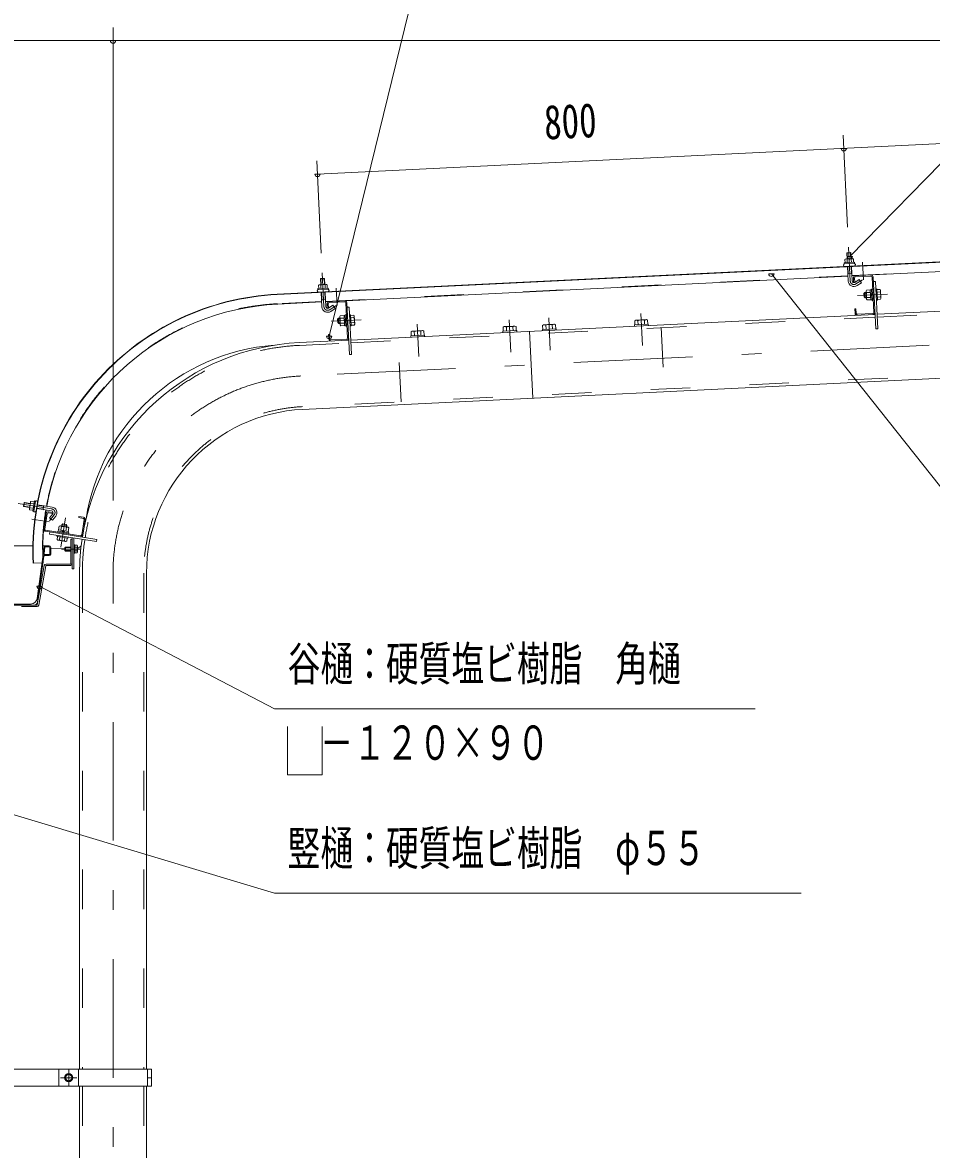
# Model space of a CAD drawing. Units: millimetres, scale not verified. Extents: x -35377 to 35393, y -16800 to 16800.
# Drawn here: x 22498 to 28018, y 6356 to 13201 of the extents above; entities that cross this region are included whole.
import ezdxf
from ezdxf.enums import TextEntityAlignment as Align

# ---------------------------------------------------------------- set-up
doc = ezdxf.new("R2010")
doc.units = ezdxf.units.MM
doc.header["$LTSCALE"] = 60
doc.linetypes.add('USER2', pattern=[10, 4, -6])
doc.linetypes.add('USER3', pattern=[24, 12, -5, 2, -5])
for name, color, linetype, lineweight in [('0-6_2-02BOLD', 7, 'Continuous', 18), ('0-7_2-12HIDDEN', 3, 'USER2', 18), ('0-8_2-22CENTER', 3, 'USER3', 18), ('0-9_2-42THIN', 4, 'Continuous', 18), ('0-A_2-52DIM', 3, 'Continuous', 18)]:
    doc.layers.add(name, color=color, linetype=linetype, lineweight=lineweight)
doc.styles.add('ＭＳ ゴシック', font='')
doc.styles.get('ＭＳ ゴシック').set_extended_font_data('MS Gothic')

msp = doc.modelspace()

# ---------------------------------------------------------------- linework, layer by layer
at = {"layer": '0-6_2-02BOLD'}
for p, q in [((24044.31, 11549.19), (32086.67, 11942.53)), ((27534.93, 11661.85), (30707.13, 11816.99)), ((27504.95, 11763.39), (27505.95, 11742.93)), ((27508.13, 11718.61), (27512.44, 11630.46)), ((27531.89, 11744.19), (27530.9, 11764.66)), ((27536.4, 11631.63), (27532.09, 11719.78)), ((24331.9, 11645.51), (24307.93, 11644.34)), ((24338.75, 11505.53), (27510.96, 11660.68)), ((27510.23, 11675.51), (27534.21, 11676.7)), ((27650.3, 11661.08), (27556.03, 11656.47)), ((27657.01, 11655), (27667.48, 11440.86)), ((24308.76, 11607.07), (24309.77, 11586.61)), ((24335.71, 11587.88), (24334.71, 11608.34)), ((27646.33, 11578.39), (27654.32, 11578.78)), ((27654.19, 11581.58), (27660.58, 11581.89)), ((27677.52, 11628.76), (27664.73, 11628.14)), ((27677.52, 11628.76), (27691.58, 11341.11)), ((30870.68, 11584.71), (27687.29, 11429.01)), ((24314.78, 11504.35), (24047.15, 11491.27)), ((24311.94, 11562.29), (24316.26, 11474.14)), ((24314.06, 11519.2), (24338.02, 11520.38)), ((24340.23, 11475.31), (24335.92, 11563.46)), ((24454.12, 11504.76), (24359.84, 11500.15)), ((27614.68, 11529.58), (27622.67, 11529.98)), ((27647.12, 11562.22), (27623.93, 11561.09)), ((27625.4, 11531.1), (27648.59, 11532.23)), ((27649.32, 11517.24), (27626.14, 11516.1)), ((27647.47, 11555.22), (27655.85, 11547.62)), ((27656.24, 11539.63), (27647.85, 11547.23)), ((27706.26, 11565.11), (27687.08, 11564.18)), ((27688.55, 11534.19), (27707.73, 11535.13)), ((24369.4, 11446.83), (24395.62, 11463.73)), ((24471.31, 11284.54), (24460.83, 11498.69)), ((27661.4, 11434.15), (27567.12, 11429.54)), ((24426.49, 11373.66), (24418.5, 11373.27)), ((24426.94, 11364.47), (24424.48, 11414.81)), ((24450.94, 11405.9), (24427.76, 11404.77)), ((24452.4, 11375.92), (24429.22, 11374.79)), ((24458.15, 11422.46), (24450.15, 11422.07)), ((24451.29, 11398.9), (24459.67, 11391.3)), ((24451.68, 11390.91), (24460.06, 11383.31)), ((24490.89, 11407.86), (24510.08, 11408.8)), ((27674.5, 11428.38), (24491.11, 11272.69)), ((24511.54, 11378.81), (24492.36, 11377.87)), ((24512.3, 11363.82), (24493.1, 11362.87)), ((25714.89, 11364.98), (25716.08, 11340.63)), ((25734.49, 11365.94), (25735.69, 11341.59)), ((26236.2, 11366.06), (26235, 11390.42)), ((26274.22, 11392.34), (26275.41, 11367.98)), ((26293.83, 11393.3), (26295.02, 11368.94)), ((26297.76, 11369.07), (26298.15, 11361.08)), ((24461.33, 11357.34), (24467.72, 11357.64)), ((24493.3, 11358.9), (24486.9, 11358.58)), ((24877.82, 11299.63), (24876.63, 11323.98)), ((24915.84, 11325.9), (24917.04, 11301.55)), ((24935.45, 11326.86), (24936.65, 11302.51)), ((24939.38, 11302.64), (24939.77, 11294.65)), ((25435.97, 11351.34), (25437.16, 11326.99)), ((25476.37, 11328.9), (25475.18, 11353.26)), ((25577.01, 11325.8), (25596.86, 10919.88)), ((25676.87, 11338.71), (25675.68, 11363.06)), ((25738.42, 11341.72), (25738.81, 11333.73)), ((24478.32, 11272.07), (24178.68, 11257.4)), ((24370.94, 11273.23), (24465.22, 11277.84)), ((24198.54, 10851.5), (30742.79, 11171.56)), ((22505.86, 10261.29), (22509.61, 10285)), ((22546.57, 10280.14), (22566.8, 10276.93)), ((22587.71, 10272.62), (22677.9, 10258.34)), ((22562.74, 10251.28), (22542.5, 10254.48)), ((22674.15, 10234.64), (22583.59, 10248.98)), ((22625.98, 10266.55), (22622.22, 10242.85)), ((22641.03, 10218.82), (22626.26, 10125.58)), ((22632.58, 10124.58), (22647.35, 10217.82)), ((22681.53, 10218.88), (22654.67, 10223.14)), ((22661.04, 10193.42), (22680.67, 10217.66)), ((22731.21, 10117.07), (22734.84, 10140)), ((22735.54, 10150.8), (22767.15, 10145.79)), ((22764.49, 10135.3), (22760.86, 10112.37)), ((22866.43, 10189.6), (22839.58, 10193.85)), ((22856.99, 10089.04), (22871.75, 10182.28)), ((22878.08, 10181.28), (22863.31, 10088.03)), ((22637.9, 10117.26), (22849.66, 10083.72)), ((22946.22, 10048.99), (22661.76, 10094.04)), ((22661.77, 10094.04), (22663.76, 10106.68)), ((22724.95, 10077.55), (22721.95, 10058.58)), ((22738.13, 10115.97), (22744.78, 10106.81)), ((22752.69, 10105.56), (22746.03, 10114.72)), ((22751.59, 10053.89), (22754.6, 10072.86)), ((22773.36, 10069.88), (22774.36, 10076.21)), ((22790.03, 10063.07), (22790.03, 9914.27)), ((22799.23, 10063.07), (22790.03, 10063.07)), ((22799.23, 9883.07), (22799.23, 10072.27)), ((22133.73, 10023.07), (22560.72, 10023.07)), ((22586.61, 9703.78), (22628.07, 10014.39)), ((22620.73, 10023.07), (22659.23, 10023.07)), ((22634.02, 10013.6), (22628.68, 9973.6)), ((22659.23, 10017.07), (22637.98, 10017.07)), ((22663.23, 10013.07), (22663.23, 9973.07)), ((22669.23, 9973.07), (22669.23, 10013.07)), ((22669.23, 10005.72), (22754.83, 10004.97)), ((22758.83, 10015.07), (22754.83, 10011.07)), ((22790.03, 10015.07), (22758.83, 10015.07)), ((22758.83, 10015.07), (22758.83, 9991.07)), ((22814.83, 10028.07), (22808.43, 10028.07)), ((22828.81, 10026.17), (22814.83, 10026.17)), ((22828.81, 10014.62), (22814.83, 10014.62)), ((22626.81, 9959.6), (22589.55, 9680.43)), ((22659.23, 9963.07), (22630.77, 9963.07)), ((22632.64, 9969.07), (22659.23, 9969.07)), ((22814.83, 9991.52), (22828.81, 9991.52)), ((22563.1, 9916.89), (22623.03, 9919.82)), ((22587.52, 9664.72), (22629.54, 9903.01)), ((22638.6, 9901.42), (22596.58, 9663.13)), ((22788.03, 9912.27), (22640.57, 9912.27)), ((22640.57, 9903.07), (22788.03, 9903.07)), ((22844.02, 9855.89), (22844.02, 6843.89)), ((23250.42, 6843.89), (23250.42, 9855.89)), ((22108.91, 9663.07), (22585.55, 9663.07)), ((22147.5, 9669.07), (22546.96, 9669.07)), ((22585.55, 9653.87), (22491.23, 9653.87)), ((22717.63, 6843.89), (22717.63, 6739.89)), ((22837.62, 6843.89), (22837.62, 6739.89)), ((23256.83, 6739.89), (23256.83, 6843.89)), ((23256.83, 6791.9), (23281.22, 6791.9)), ((22844.02, 6739.89), (22844.02, 1411.89)), ((23250.42, 3443.41), (23250.42, 6739.89))]:
    msp.add_line(p, q, dxfattribs=at)
for points in [[(31870.57, 11873.89), (32089.5, 11884.6), (32086.57, 11944.53), (24044.22, 11551.19)], [(27528.08, 11801.83), (27525.99, 11803.73), (27506.01, 11802.76), (27504.11, 11800.66)], [(27529.81, 11766.62), (27528.08, 11801.83), (27504.11, 11800.66), (27505.83, 11765.45)], [(27492.97, 11742.29), (27491.98, 11762.76), (27495.35, 11764.93), (27540.29, 11767.14), (27543.87, 11765.3), (27544.87, 11744.83)], [(24333.62, 11610.3), (24331.9, 11645.51), (24329.8, 11647.41), (24309.84, 11646.44), (24307.93, 11644.34), (24309.65, 11609.13)], [(27549.93, 11649.76), (27551.27, 11622.6), (27544.87, 11622.28), (27543.55, 11649.45)], [(27552.59, 11623.33), (27578.8, 11640.22), (27591.79, 11620.05), (27565.58, 11603.15)], [(27691.58, 11341.11), (27678.8, 11340.49), (27663.41, 11655.31)], [(24296.79, 11585.97), (24295.8, 11606.44), (24299.17, 11608.61), (24344.12, 11610.82), (24347.69, 11608.97), (24348.7, 11588.51)], [(27626.14, 11516.1), (27623.12, 11520.79), (27620.66, 11571.13), (27623.2, 11576.08), (27646.38, 11577.22)], [(27657.38, 11516.46), (27649.39, 11516.07), (27646.33, 11578.39)], [(27654.19, 11581.58), (27657.51, 11513.66), (27663.9, 11513.97)], [(27683.08, 11514.91), (27689.48, 11515.23), (27686.15, 11583.14), (27679.76, 11582.84)], [(27686.35, 11579.17), (27705.53, 11580.11), (27708.55, 11575.43), (27711.01, 11525.09), (27708.47, 11520.14), (27689.27, 11519.2)], [(27621.11, 11561.94), (27613.13, 11561.55), (27607.41, 11555.27), (27608.4, 11535.29), (27614.68, 11529.58), (27613.13, 11561.55)], [(24353.76, 11493.44), (24355.09, 11466.28), (24348.69, 11465.96), (24347.36, 11493.13)], [(24395.62, 11463.73), (24382.62, 11483.9), (24356.4, 11467.01)], [(24467.22, 11498.99), (24482.62, 11184.17), (24495.41, 11184.8), (24481.34, 11472.45), (24468.55, 11471.82)], [(27560.42, 11435.62), (27559.08, 11462.78), (27552.69, 11462.47), (27554.02, 11435.31)], [(24424.92, 11405.62), (24416.94, 11405.23), (24418.5, 11373.27), (24412.21, 11378.97), (24411.23, 11398.95), (24416.94, 11405.23)], [(24424.48, 11414.81), (24427.02, 11419.76), (24450.21, 11420.9)], [(24426.94, 11364.47), (24429.96, 11359.78), (24453.14, 11360.92)], [(24450.15, 11422.07), (24453.2, 11359.75), (24461.2, 11360.14)], [(24461.33, 11357.34), (24458, 11425.26), (24464.4, 11425.57)], [(24493.3, 11358.9), (24489.98, 11426.83), (24483.58, 11426.51)], [(24490.17, 11422.86), (24509.36, 11423.79), (24512.37, 11419.11), (24514.84, 11368.77), (24512.3, 11363.82)], [(25657.25, 11337.75), (25656.07, 11362.1), (25662.15, 11366.02), (25728.08, 11369.25), (25734.49, 11365.94)], [(26297.76, 11369.07), (26213.85, 11364.97), (26214.24, 11356.98)], [(26216.58, 11365.1), (26215.39, 11389.46), (26221.48, 11393.38), (26287.4, 11396.6), (26293.83, 11393.3)], [(24357.83, 11278.99), (24356.5, 11306.16), (24362.91, 11306.46), (24364.23, 11279.3)], [(24939.38, 11302.64), (24855.48, 11298.54), (24855.87, 11290.55)], [(24858.21, 11298.67), (24857.03, 11323.02), (24863.11, 11326.95), (24929.03, 11330.17), (24935.45, 11326.86)], [(25499.1, 11322), (25498.71, 11329.99), (25414.81, 11325.89), (25415.2, 11317.9)], [(25417.55, 11326.02), (25416.35, 11350.38), (25422.43, 11354.3), (25488.36, 11357.52), (25494.78, 11354.21), (25495.97, 11329.86)], [(25738.42, 11341.72), (25654.52, 11337.62), (25654.91, 11329.63)], [(22540.67, 10255.77), (22505.86, 10261.29), (22504.2, 10263.58), (22507.31, 10283.33), (22509.61, 10285), (22544.43, 10279.49)], [(22568.83, 10289.77), (22548.6, 10292.97), (22546.08, 10289.84), (22539.02, 10245.41), (22540.47, 10241.65), (22560.7, 10238.44)], [(22655.67, 10229.46), (22682.54, 10225.21), (22681.53, 10218.88)], [(22661.04, 10193.42), (22679.7, 10178.31), (22699.33, 10202.56)], [(22839.58, 10193.85), (22840.57, 10200.17), (22867.44, 10195.92)], [(22775.69, 10110.03), (22779.32, 10132.95), (22774.99, 10136.45), (22725.22, 10144.34), (22720.01, 10142.35), (22716.38, 10119.42)], [(22734.3, 10142.9), (22735.54, 10150.8), (22742.42, 10155.79), (22762.17, 10152.65), (22767.15, 10145.79), (22765.9, 10137.9)], [(22946.22, 10048.99), (22948.22, 10061.63), (22636.9, 10110.94)], [(22773.36, 10069.88), (22706.19, 10080.53), (22707.19, 10086.85)], [(22710.12, 10079.91), (22707.12, 10060.93), (22711.44, 10057.42), (22761.22, 10049.54)], [(22777.37, 10095.17), (22778.36, 10101.5), (22711.2, 10112.13), (22710.2, 10105.81)], [(22713.96, 10111.69), (22715.22, 10119.6), (22776.84, 10109.83), (22775.6, 10101.93)], [(22761.22, 10049.54), (22766.42, 10051.54), (22769.43, 10070.51)], [(22808.43, 10070.81), (22808.43, 9883.07), (22799.23, 9883.07)], [(22754.83, 10011.07), (22754.83, 9995.07), (22758.83, 9991.07), (22790.03, 9991.07)], [(22814.83, 10028.07), (22814.83, 9978.07), (22808.43, 9978.07)], [(22814.83, 9979.98), (22828.81, 9979.98), (22830.83, 9983.47), (22830.83, 10022.67), (22828.81, 10026.17)], [(21757.25, 6843.89), (23281.22, 6843.89), (23281.22, 6739.89), (21757.25, 6739.89)]]:
    msp.add_lwpolyline(points, dxfattribs=at)
for points in [[(27550.88, 11745.12), (27551.2, 11738.74), (27487.27, 11735.6), (27486.95, 11741.99)], [(24354.7, 11588.81), (24355.01, 11582.42), (24291.09, 11579.28), (24290.78, 11585.67)], [(22559.77, 10232.5), (22569.78, 10295.71), (22576.11, 10294.71), (22566.08, 10231.5)], [(22758.12, 6780.35), (22778.12, 6768.8), (22798.14, 6780.35), (22798.14, 6803.43), (22778.12, 6814.99), (22758.12, 6803.43)]]:
    msp.add_lwpolyline(points, close=True, dxfattribs=at)
for radius in [25, 19.6]:
    msp.add_circle((22778.12, 6791.9), radius, dxfattribs=at)
for centre, radius, start, end in [((27491.66, 11727.81), 8, 92.79938, 272.79938), ((27498.92, 11753.6), 11.5, 58.41574, 118.41574), ((27519.92, 11723.1), 42.99, 75.21204, 110.38795), ((27537.85, 11755.5), 11.5, 67.18425, 127.18425), ((27547.59, 11730.55), 8, 272.8002, 92.80019), ((27556.33, 11650.08), 12.8, 92.79877, 182.79855), ((27556.33, 11650.08), 6.4, 92.79877, 182.79079), ((27650.62, 11654.69), 12.8, 2.8027, 92.80269), ((27650.62, 11654.69), 6.4, 2.8027, 92.80269), ((24295.47, 11571.49), 8, 92.79938, 272.79938), ((24302.74, 11597.28), 11.5, 58.41574, 118.41574), ((24323.75, 11566.78), 42.99, 75.21204, 110.38795), ((24341.66, 11599.19), 11.5, 67.18425, 127.18425), ((24351.41, 11574.23), 8, 272.8002, 92.80019), ((27546.89, 11632.15), 34.5, 182.79999, 302.79999), ((27546.89, 11632.15), 10.5, 182.79999, 302.79999), ((27697.19, 11572.18), 11.51, 322.07413, 2.80093), ((24120.43, 9993.06), 1560, 92.79997, 182.80008), ((24120.43, 9993.06), 1558, 92.79996, 182.80008), ((24360.15, 11493.76), 12.8, 92.79877, 182.79855), ((24454.43, 11498.37), 12.8, 2.8027, 92.80269), ((24454.43, 11498.37), 6.4, 2.8027, 92.80269), ((27632.27, 11569.01), 11.51, 182.80093, 223.52776), ((27663.67, 11548), 41.84, 161.77553, 203.82634), ((27634.48, 11524.03), 11.51, 142.07411, 182.80093), ((27668, 11548.22), 41.84, 341.77554, 23.82634), ((27699.4, 11527.2), 11.51, 2.80093, 43.52777), ((24120.43, 9993.06), 1500, 92.79996, 169.6111), ((24350.71, 11475.83), 34.5, 182.79999, 302.79999), ((24350.71, 11475.83), 10.5, 182.79999, 302.79999), ((24360.15, 11493.76), 6.4, 92.79877, 182.79079), ((27566.8, 11435.93), 12.8, 182.79791, 272.80046), ((27566.8, 11435.93), 6.4, 182.79079, 272.80046), ((27661.1, 11440.54), 6.4, 272.81155, 2.8027), ((27661.1, 11440.54), 12.8, 272.81155, 2.8027), ((24436.1, 11412.7), 11.51, 182.80093, 223.52776), ((24467.5, 11391.68), 41.84, 161.77553, 203.82634), ((24438.3, 11367.71), 11.51, 142.07411, 182.80093), ((24501.02, 11415.87), 11.51, 322.07413, 2.80093), ((24471.82, 11391.9), 41.84, 341.77554, 23.82634), ((24503.21, 11370.89), 11.51, 2.80093, 43.52777), ((25666.44, 11351.07), 15.14, 52.37167, 92.79999), ((25697.79, 11312.58), 55.12, 71.93568, 113.66429), ((25725.25, 11353.95), 15.13, 92.79999, 133.23114), ((26225.76, 11378.43), 15.14, 52.37167, 92.79999), ((26257.13, 11339.94), 55.12, 71.93568, 113.66429), ((26284.59, 11381.31), 15.13, 92.79999, 133.23114), ((24867.4, 11311.99), 15.14, 52.37167, 92.79999), ((24898.75, 11273.5), 55.12, 71.93568, 113.66429), ((24926.21, 11314.87), 15.13, 92.79999, 133.23114), ((25426.72, 11339.35), 15.14, 52.37167, 92.79999), ((25458.08, 11300.86), 55.12, 71.93568, 113.66429), ((25485.54, 11342.23), 15.13, 92.79999, 133.23114), ((24247.23, 9855.89), 1403.2, 92.80005, 171.00011), ((24120.43, 9993.06), 1252, 94.35126, 171.14919), ((24370.62, 11279.61), 12.8, 182.79791, 272.80046), ((24370.62, 11279.61), 6.4, 182.79079, 272.80046), ((24464.91, 11284.22), 6.4, 272.81155, 2.8027), ((24464.91, 11284.22), 12.8, 272.81155, 2.8027), ((24247.23, 9855.89), 996.8, 92.80005, 180), ((22585.01, 10260.9), 42.99, 153.41284, 188.58876), ((22556.95, 10285.07), 11.5, 145.38803, 205.38803), ((22582.08, 10289.72), 6.69, 351.00305, 171.00304), ((22550.86, 10246.58), 11.5, 136.61952, 196.61952), ((22572.88, 10234.48), 6.26, 171.00337, 351.00337), ((24120.43, 9993.06), 1500, 170.52794, 182.80006), ((22653.67, 10216.82), 12.8, 80.99878, 170.99857), ((22653.67, 10216.82), 6.4, 81.00534, 170.99736), ((22672.51, 10224.26), 10.5, 321.00548, 81.00546), ((22672.51, 10224.26), 34.5, 321.00006, 81.00246), ((22726.06, 10132.56), 11.51, 40.27335, 81.00017), ((22743.55, 10099.07), 41.84, 59.97212, 102.02293), ((22770.55, 10125.52), 11.51, 81.00017, 121.72699), ((22865.43, 10183.28), 6.4, 350.99568, 81.00534), ((22865.43, 10183.28), 12.8, 350.99689, 80.99942), ((22638.9, 10123.58), 12.8, 170.99464, 260.99464), ((22638.9, 10123.58), 6.4, 170.99344, 260.99344), ((22850.66, 10090.03), 12.8, 260.99464, 350.98579), ((22850.66, 10090.03), 6.4, 260.99344, 350.98459), ((22637.98, 10013.07), 10, 90, 172.39798), ((22637.98, 10013.07), 4, 90, 172.39577), ((22659.23, 10013.07), 10, 0, 90), ((22659.23, 10013.07), 4, 0, 90), ((22715.89, 10068.37), 11.51, 261.00017, 301.72699), ((22742.88, 10094.8), 41.84, 239.97212, 282.02293), ((22760.37, 10061.32), 11.51, 220.27335, 261.00017), ((22821.56, 10020.39), 9.27, 321.46854, 0), ((22796.79, 10003.07), 34.04, 340.17088, 19.8313), ((22810.37, 10064.49), 60, 289.93993, 316.72618), ((24247.23, 9855.89), 1403.2, 171.52264, 180), ((22630.77, 9959.07), 4, 90, 172.39577), ((22632.64, 9973.07), 4, 172.39839, 270), ((22659.23, 9973.07), 4, 270, 0), ((22659.23, 9973.07), 10, 270, 0), ((22821.57, 9985.75), 9.26, 0, 38.5462), ((22640.57, 9901.07), 11.2, 90, 169.99986), ((22640.57, 9901.07), 2, 90, 169.99971), ((22788.03, 9914.27), 2, 270, 0), ((22788.03, 9914.27), 11.2, 270, 0), ((22546.96, 9709.07), 40, 270, 352.39709), ((22569.72, 9683.07), 20, 270, 352.39682), ((22585.55, 9665.07), 2, 270, 349.99971), ((22585.55, 9665.07), 11.2, 270, 350.00003)]:
    msp.add_arc(centre, radius, start, end, dxfattribs=at)
at = {"layer": '0-7_2-12HIDDEN'}
for p, q in [((27534.84, 11663.85), (30707.04, 11818.99)), ((24338.65, 11507.52), (27510.86, 11662.67)), ((24314.68, 11506.35), (24047.06, 11493.26)), ((27688.11, 11412.23), (30865.39, 11567.62)), ((24491.92, 11255.91), (27675.32, 11411.61)), ((26376.88, 11348.1), (26395.08, 10975.75)), ((24179.5, 11240.63), (24479.15, 11255.28)), ((24797, 10897.59), (24778.78, 11269.94)), ((30748.08, 11188.64), (24197.71, 10868.27)), ((22860.83, 9855.89), (22860.83, 6843.89)), ((23233.63, 9855.89), (23233.63, 6843.89)), ((22860.83, 6739.89), (22860.83, 1411.89)), ((23233.63, 6739.89), (23233.63, 3443.89))]:
    msp.add_line(p, q, dxfattribs=at)
for centre, radius, start, end in [((24120.43, 9993.06), 1502, 92.79997, 169.61304), ((24247.23, 9855.89), 1386.4, 92.80005, 171.00003), ((24247.23, 9855.89), 1013.6, 92.80005, 180), ((24120.43, 9993.06), 1502, 170.52855, 182.80008), ((24247.23, 9855.89), 1386.4, 171.52901, 180)]:
    msp.add_arc(centre, radius, start, end, dxfattribs=at)
at = {"layer": '0-8_2-22CENTER'}
for p, q in [((27514.3, 11837.84), (27524.42, 11631.05)), ((27604.14, 11638.8), (27598.95, 11745.07)), ((24318.12, 11681.52), (24328.25, 11474.73)), ((27559.08, 11613.24), (27598.58, 11638.69)), ((24407.97, 11482.48), (24402.76, 11588.75)), ((27567.95, 11543.31), (27749.73, 11552.22)), ((24362.9, 11456.92), (24402.41, 11482.37)), ((26262.06, 11239.17), (26252.48, 11434.94)), ((30880.61, 11381.75), (24188.6, 11054.46)), ((24371.78, 11386.99), (24553.56, 11395.9)), ((24894.12, 11368.51), (24903.69, 11172.74)), ((25463.02, 11200.09), (25453.44, 11395.87)), ((25693.16, 11407.59), (25702.73, 11211.82)), ((22676.03, 10246.48), (22471.55, 10278.88)), ((22660.42, 10173.58), (22690, 10210.11)), ((22554.63, 10184.71), (22659.72, 10168.07)), ((22758.55, 10193.72), (22730.07, 10013.97)), ((22734.83, 10003.07), (22850.83, 10003.07)), ((23047.23, -1848.11), (23047.23, 9855.89)), ((22828.12, 6791.9), (22728.12, 6791.9)), ((22778.12, 6841.88), (22778.12, 6741.89))]:
    msp.add_line(p, q, dxfattribs=at)
for centre, radius, start, end in [((27546.89, 11632.15), 22.5, 182.79999, 302.79999), ((24350.71, 11475.83), 22.5, 182.79999, 302.79999), ((24247.23, 9855.89), 1200, 92.80005, 180), ((22672.51, 10224.26), 22.5, 320.99779, 80.99777)]:
    msp.add_arc(centre, radius, start, end, dxfattribs=at)
at = {"layer": '0-9_2-42THIN'}
for p, q in [((27506.01, 11802.76), (27507.83, 11765.55)), ((27527.8, 11766.53), (27525.99, 11803.73)), ((24311.65, 11609.22), (24309.83, 11646.44)), ((24329.8, 11647.41), (24331.62, 11610.21)), ((27609.32, 11557.35), (27621.3, 11557.95)), ((27622.48, 11533.97), (27610.49, 11533.39)), ((24425.13, 11401.63), (24413.13, 11401.04)), ((24414.31, 11377.07), (24426.29, 11377.66)), ((22507.32, 10283.33), (22544.12, 10277.5)), ((22540.98, 10257.75), (22504.2, 10263.58)), ((22740.12, 10154.12), (22738.25, 10142.27)), ((22761.95, 10138.53), (22763.83, 10150.37)), ((22755.63, 10011.87), (22790.03, 10011.87)), ((22790.03, 9994.27), (22755.63, 9994.27))]:
    msp.add_line(p, q, dxfattribs=at)
for points in [[(27510.6, 11668.06), (27512.23, 11675.61), (27510.12, 11718.71)], [(27530.1, 11719.68), (27532.21, 11676.59), (27534.57, 11669.23)], [(24313.95, 11562.38), (24316.05, 11519.3), (24314.42, 11511.74)], [(24338.39, 11512.91), (24336.02, 11520.27), (24333.91, 11563.36)], [(22587.35, 10270.66), (22625.66, 10264.59), (22633.36, 10265.39)], [(22629.59, 10241.68), (22622.54, 10244.83), (22583.92, 10250.95)]]:
    msp.add_lwpolyline(points, dxfattribs=at)
at = {"layer": '0-A_2-52DIM'}
for p, q in [((30187.23, 14511.89), (27521.55, 11780.24)), ((23047.23, 13171.94), (23047.23, 10298.29)), ((12447.22, 13091.94), (32247.23, 13091.94)), ((23063.23, 13091.94), (23031.23, 13091.94)), ((32199.37, 12667.7), (24288.82, 12280.81)), ((27508.44, 11957.69), (27481.08, 12517.03)), ((27500.99, 12437.13), (27468.99, 12437.13)), ((24284.91, 12360.71), (24312.26, 11801.37)), ((24304.82, 12280.81), (24272.82, 12280.81)), ((27537.55, 11780.24), (27505.55, 11780.24)), ((27061.39, 11674.57), (27029.39, 11674.57)), ((27045.38, 11674.57), (28507.22, 9831.89)), ((24375.88, 11295.97), (24343.88, 11295.97)), ((22617.47, 9777.1), (22585.47, 9777.1)), ((22601.47, 9777.1), (24027.25, 9031.88)), ((24027.25, 9031.88), (26947.25, 9031.88))]:
    msp.add_line(p, q, dxfattribs=at)
for points in [[(24359.88, 11295.97), (25147.22, 14511.89), (28587.23, 14511.89)], [(24317.88, 8926.19), (24317.88, 8631.88), (24107.24, 8631.88), (24107.24, 8926.19)], [(27227.25, 7911.88), (24027.25, 7911.88), (21697.28, 8612.72)]]:
    msp.add_lwpolyline(points, dxfattribs=at)
for centre in [(23047.23, 13091.94), (27484.99, 12437.13), (24288.82, 12280.81), (27521.55, 11780.24), (27045.39, 11674.57), (24359.88, 11295.97), (22601.47, 9777.1)]:
    msp.add_arc(centre, 16, 180, 0, dxfattribs=at)

# ---------------------------------------------------------------- texts
at = {"layer": '0-A_2-52DIM', "color": 7, "style": 'ＭＳ ゴシック', "width": 0.75}
msp.add_text('800', height=208.4, rotation=2.8, dxfattribs=at).set_placement((25673, 12428.6), align=Align.BOTTOM_LEFT)
at = {"layer": '0-A_2-52DIM', "color": 7, "style": 'ＭＳ ゴシック', "width": 0.7}
for s, p in [('谷樋：硬質塩ビ樹脂\u3000角樋', (24107.24, 9140.31)), ('\u3000－１２０×９０', (24107.24, 8660.3)), ('竪樋：硬質塩ビ樹脂\u3000φ５５', (24107.24, 8020.3))]:
    msp.add_text(s, height=208.4, dxfattribs=at).set_placement(p, align=Align.BOTTOM_LEFT)

doc.saveas('drawing.dxf')
